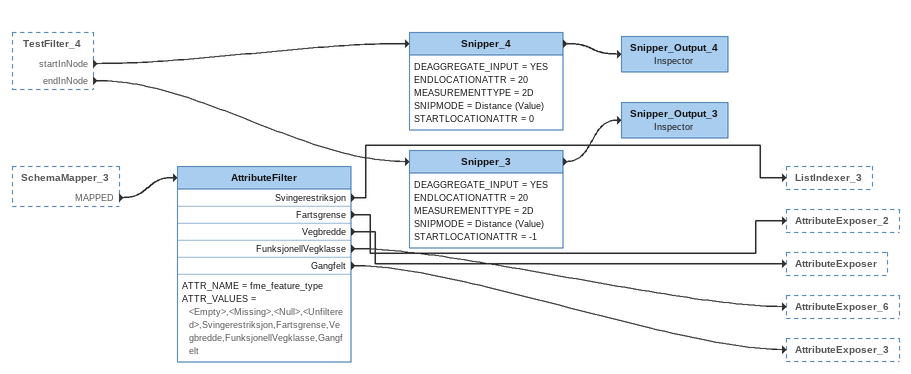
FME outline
TestFilter_4 [outside]
    startInNode -> Snipper_4
    endInNode -> Snipper_3
SchemaMapper_3 [outside]
    MAPPED -> AttributeFilter
AttributeFilter
    ATTR_NAME = fme_feature_type
    ATTR_VALUES = <Empty>,<Missing>,<Null>,<Unfiltered>,Svingerestriksjon,Fartsgrense,Vegbredde,FunksjonellVegklasse,Gangfelt
    Svingerestriksjon -> ListIndexer_3
    Fartsgrense -> AttributeExposer_2
    Vegbredde -> AttributeExposer
    FunksjonellVegklasse -> AttributeExposer_6
    Gangfelt -> AttributeExposer_3
Snipper_4
    DEAGGREGATE_INPUT = YES
    ENDLOCATIONATTR = 20
    MEASUREMENTTYPE = 2D
    SNIPMODE = Distance (Value)
    STARTLOCATIONATTR = 0
    -> Snipper_Output_4
Snipper_Output_4: Inspector
Snipper_3
    DEAGGREGATE_INPUT = YES
    ENDLOCATIONATTR = 20
    MEASUREMENTTYPE = 2D
    SNIPMODE = Distance (Value)
    STARTLOCATIONATTR = -1
    -> Snipper_Output_3
Snipper_Output_3: Inspector
